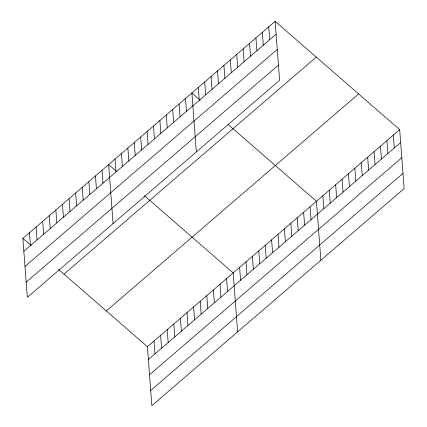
<?xml version="1.0" encoding="UTF-8"?>
<svg xmlns="http://www.w3.org/2000/svg" width="427" height="427" viewBox="0 0 427 427"><rect width="100%" height="100%" fill="white"/><g stroke="black" fill="none" stroke-linecap="round" stroke-linejoin="round"><path stroke-width="0.64" d="M275.153 21.35L279.589 80.308L27.307 297.347L22.871 238.389L275.153 21.35L399.693 129.653L404.129 188.611L151.847 405.65L147.411 346.692L58.59 269.448M23.837 251.252L276.12 34.213M24.985 266.464L277.262 49.425M26.159 282.135L278.441 65.096M63.97 274.129L316.252 57.09M106.312 310.952L358.595 93.913M147.411 346.692L399.693 129.653M148.382 359.555L400.665 142.517M149.525 374.767L401.807 157.728M150.704 390.438L402.987 173.399M200.22 100.206L191.899 92.974L196.335 151.932M228.109 124.46L316.444 201.277L320.874 260.235M116.966 171.83L108.645 164.598L113.08 223.556M144.363 195.657L233.19 272.901L237.62 331.859M22.871 238.389L31.187 245.621M393.294 135.162L394.26 148.025M386.889 140.67L387.855 153.533M380.484 146.183L381.45 159.041M374.079 151.692L375.045 164.555M367.674 157.2L368.64 170.063M361.269 162.708L362.24 175.572M354.869 168.222L355.835 181.08M348.464 173.73L349.43 186.594M342.059 179.239L343.025 192.102M335.654 184.747L336.62 197.61M329.249 190.255L330.215 203.119M322.844 195.769L323.815 208.627M310.039 206.785L311.005 219.649M303.634 212.294L304.6 225.157M297.229 217.802L298.195 230.665M290.824 223.316L291.79 236.174M284.419 228.824L285.391 241.687M268.748 26.858L269.715 39.722M278.02 234.332L278.986 247.196M262.343 32.367L263.315 45.23M271.615 239.841L272.581 252.704M255.944 37.88L256.91 50.738M265.21 245.354L266.176 258.212M249.539 43.389L250.505 56.252M258.805 250.862L259.771 263.721M243.134 48.897L244.1 61.76M252.4 256.371L253.371 269.234M236.729 54.405L237.695 67.269M246 261.879L246.966 274.742M230.324 59.913L231.29 72.777M239.595 267.387L240.561 280.251M223.919 65.427L224.89 78.285M217.519 70.935L218.485 83.799M226.593 278.575L227.559 291.438M211.114 76.444L212.08 89.307M219.99 284.254L220.962 297.112M204.709 81.952L205.675 94.815M198.304 87.466L199.27 100.324M213.393 289.928L214.359 302.791M206.796 295.607L207.762 308.465M185.494 98.482L186.466 111.346M200.199 301.281L201.165 314.144M179.094 103.991L180.061 116.854M193.602 306.96L194.568 319.818M172.689 109.499L173.656 122.362M187.005 312.633L187.971 325.497M166.284 115.012L167.251 127.87M180.402 318.312L181.374 331.171M159.879 120.521L160.846 133.384M173.805 323.986L174.771 336.85M153.474 126.029L154.441 138.892M167.208 329.66L168.174 342.523M147.069 131.537L148.041 144.401M160.611 335.339L161.577 348.202M140.67 137.046L141.636 149.909M154.014 341.013L154.98 353.876M134.265 142.559L135.231 155.417M127.86 148.068L128.826 160.931M121.455 153.576L122.421 166.439M115.05 159.084L116.021 171.948M102.048 170.272L103.014 183.135M95.451 175.945L96.417 188.809M88.853 181.624L89.819 194.488M82.256 187.298L83.222 200.162M75.659 192.977L76.625 205.841M69.057 198.651L70.028 211.514M62.459 204.33L63.426 217.194M55.862 210.004L56.828 222.867M49.265 215.683L50.231 228.546M42.668 221.357L43.634 234.22M36.065 227.036L37.037 239.899M29.468 232.71L30.434 245.573"/></g></svg>
